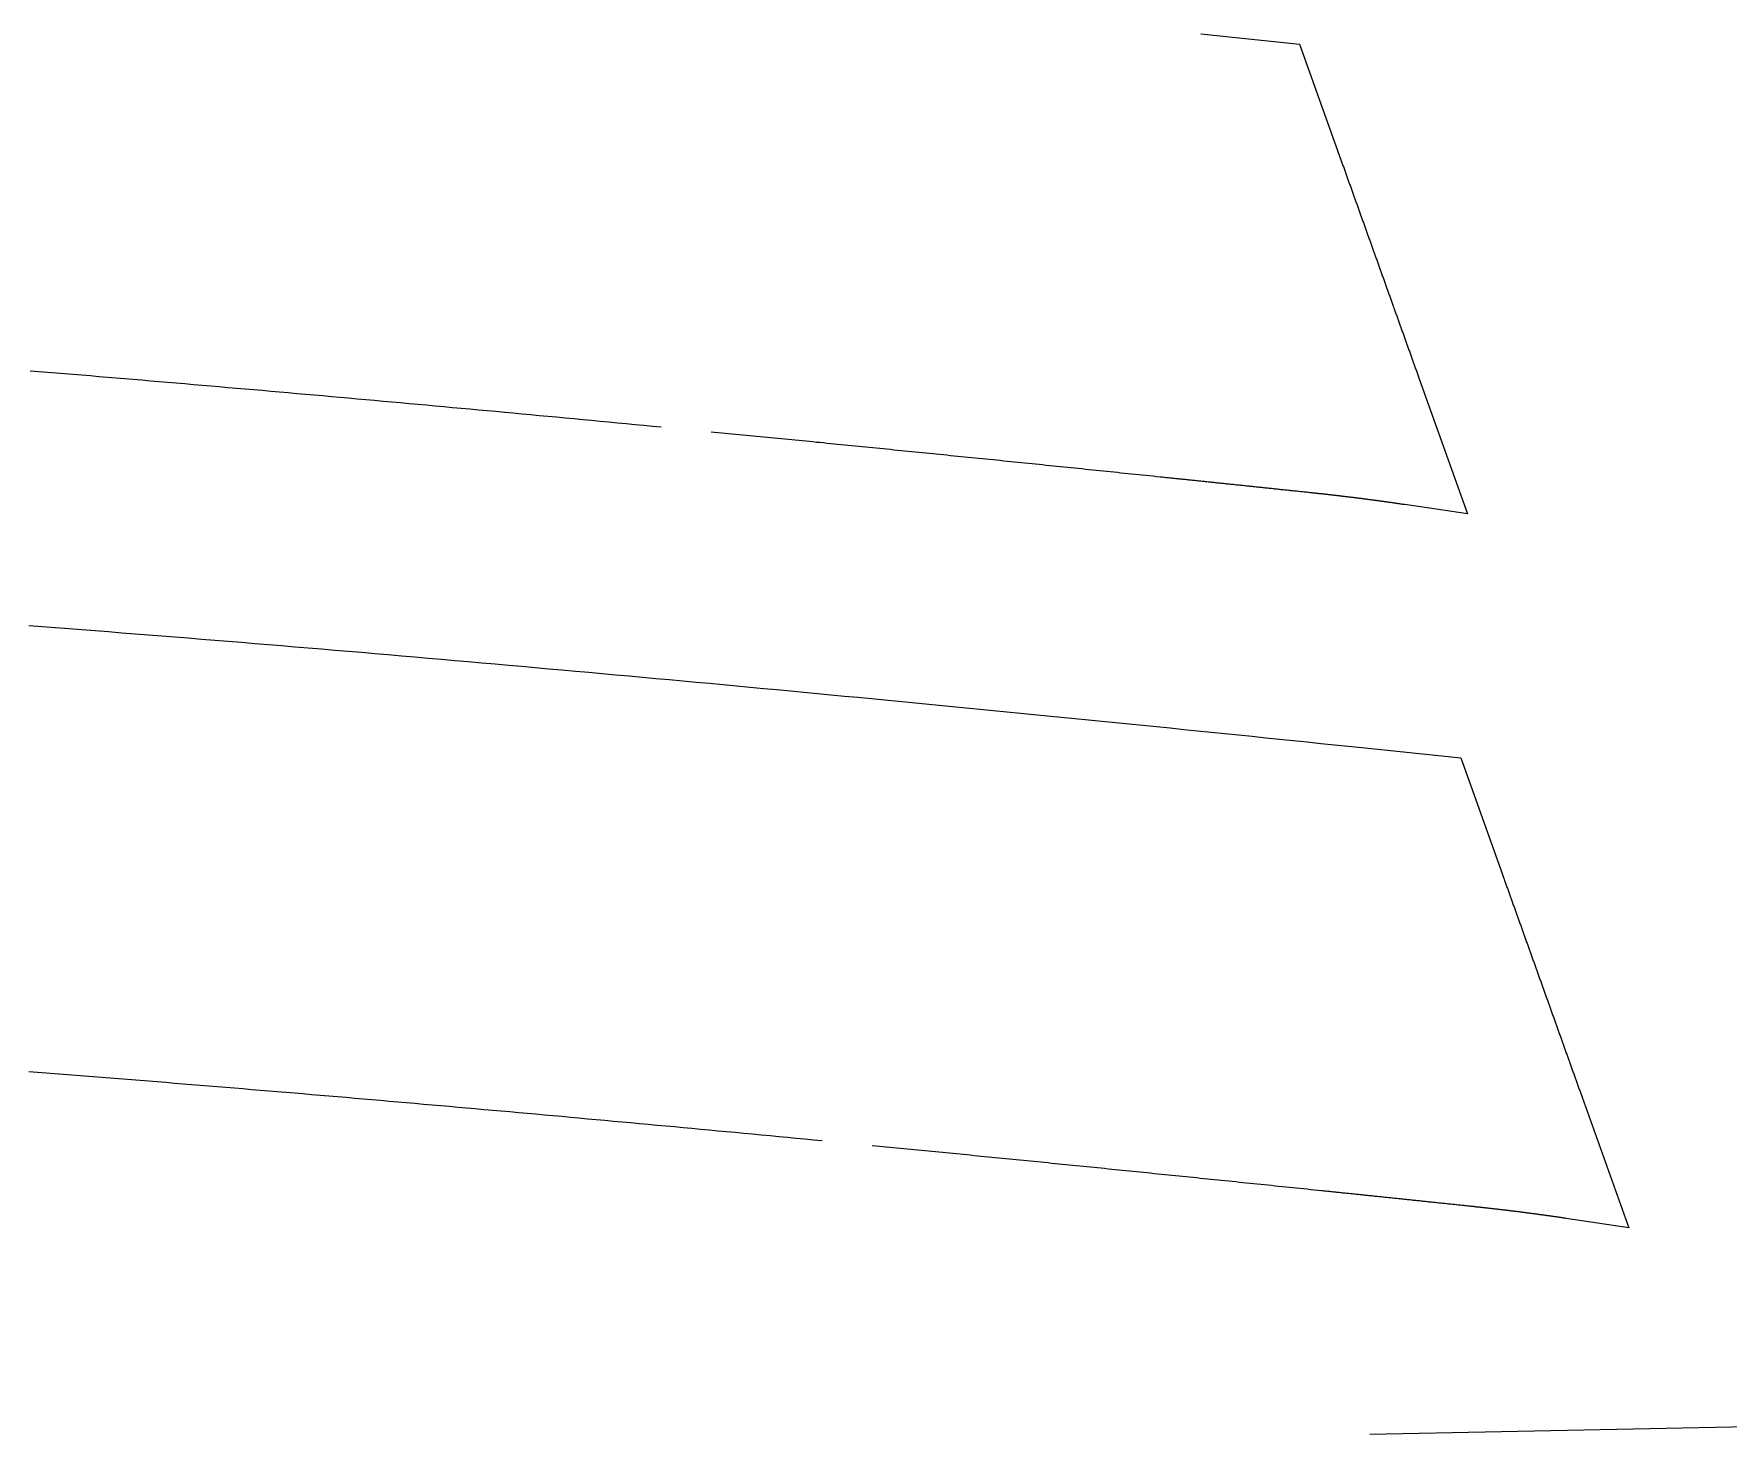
# Model space of a CAD drawing. Extents: x -537 to 363, y 432 to 791.
# Drawn here: x 248.42 to 282.19, y 610.61 to 638.54 of the extents above; entities that cross this region are included whole.
import ezdxf

# ---------------------------------------------------------------- set-up
doc = ezdxf.new("R2010")
doc.units = 0
doc.layers.get('0').update_dxf_attribs({"linetype": 'CONTINUOUS'})

msp = doc.modelspace()

# ---------------------------------------------------------------- linework, layer by layer
for p, q in [((271.68, 638.538), (273.652, 638.332)), ((273.652, 638.332), (274.474, 636.028)), ((276.035, 631.661), (277, 628.963)), ((277, 628.963), (275.749, 629.149)), ((274.894, 624.304), (276.866, 624.099)), ((276.866, 624.099), (277.689, 621.794)), ((279.249, 617.427), (280.214, 614.73)), ((280.214, 614.73), (278.963, 614.915)), ((275.052, 610.613), (338.921, 611.899))]:
    msp.add_line(p, q)
for points in [[(274.474, 636.028, 0), (274.481, 636.008, 0), (274.488, 635.989, 0), (274.495, 635.969, 0), (274.502, 635.949, 0), (274.509, 635.93, 0), (274.516, 635.91, 0), (274.523, 635.891, 0), (274.53, 635.871, 0), (274.537, 635.852, 0), (274.544, 635.832, 0), (274.551, 635.812, 0), (274.558, 635.793, 0), (274.565, 635.773, 0), (274.572, 635.754, 0), (274.579, 635.734, 0), (274.586, 635.714, 0), (274.593, 635.695, 0), (274.6, 635.675, 0), (274.607, 635.656, 0), (274.614, 635.636, 0), (274.621, 635.617, 0), (274.628, 635.597, 0), (274.635, 635.577, 0), (274.642, 635.558, 0), (274.649, 635.538, 0), (274.656, 635.519, 0), (274.663, 635.499, 0), (274.67, 635.48, 0), (274.677, 635.46, 0), (274.684, 635.44, 0), (274.691, 635.421, 0), (274.698, 635.401, 0), (274.705, 635.382, 0), (274.712, 635.362, 0), (274.719, 635.342, 0), (274.726, 635.323, 0), (274.733, 635.303, 0), (274.74, 635.284, 0), (274.747, 635.264, 0), (274.754, 635.245, 0), (274.761, 635.225, 0), (274.768, 635.205, 0), (274.775, 635.186, 0), (274.782, 635.166, 0), (274.789, 635.147, 0), (274.796, 635.127, 0), (274.803, 635.108, 0), (274.81, 635.088, 0), (274.817, 635.068, 0), (274.824, 635.049, 0), (274.831, 635.029, 0), (274.838, 635.01, 0), (274.845, 634.99, 0), (274.852, 634.97, 0), (274.859, 634.951, 0), (274.866, 634.931, 0), (274.873, 634.912, 0), (274.88, 634.892, 0), (274.887, 634.873, 0), (274.894, 634.853, 0), (274.901, 634.833, 0), (274.908, 634.814, 0), (274.915, 634.794, 0), (274.922, 634.775, 0), (274.929, 634.755, 0), (274.936, 634.736, 0), (274.943, 634.716, 0), (274.95, 634.696, 0), (274.957, 634.677, 0), (274.964, 634.657, 0), (274.971, 634.638, 0), (274.978, 634.618, 0), (274.985, 634.598, 0), (274.992, 634.579, 0), (274.999, 634.559, 0), (275.006, 634.54, 0), (275.013, 634.52, 0), (275.02, 634.501, 0), (275.027, 634.481, 0), (275.034, 634.461, 0), (275.041, 634.442, 0), (275.048, 634.422, 0), (275.055, 634.403, 0), (275.062, 634.383, 0), (275.069, 634.364, 0), (275.076, 634.344, 0), (275.083, 634.324, 0), (275.09, 634.305, 0), (275.097, 634.285, 0), (275.104, 634.266, 0), (275.111, 634.246, 0), (275.118, 634.227, 0), (275.125, 634.207, 0), (275.132, 634.187, 0), (275.139, 634.168, 0), (275.146, 634.148, 0), (275.153, 634.129, 0), (275.16, 634.109, 0), (275.167, 634.09, 0), (275.174, 634.07, 0), (275.181, 634.05, 0), (275.188, 634.031, 0), (275.195, 634.011, 0), (275.202, 633.992, 0), (275.209, 633.972, 0), (275.216, 633.953, 0), (275.223, 633.933, 0), (275.23, 633.913, 0), (275.237, 633.894, 0), (275.244, 633.874, 0), (275.251, 633.855, 0), (275.258, 633.835, 0), (275.265, 633.816, 0), (275.272, 633.796, 0), (275.279, 633.776, 0), (275.286, 633.757, 0), (275.293, 633.737, 0), (275.3, 633.718, 0), (275.307, 633.698, 0), (275.314, 633.678, 0), (275.321, 633.659, 0), (275.328, 633.639, 0), (275.335, 633.62, 0), (275.342, 633.6, 0), (275.349, 633.58, 0), (275.356, 633.561, 0), (275.363, 633.541, 0), (275.37, 633.522, 0), (275.377, 633.502, 0), (275.384, 633.483, 0), (275.391, 633.463, 0), (275.398, 633.443, 0), (275.405, 633.424, 0), (275.412, 633.404, 0), (275.419, 633.385, 0), (275.426, 633.365, 0), (275.433, 633.345, 0), (275.44, 633.326, 0), (275.447, 633.306, 0), (275.454, 633.287, 0), (275.461, 633.267, 0), (275.468, 633.247, 0), (275.475, 633.228, 0), (275.482, 633.208, 0), (275.489, 633.189, 0), (275.496, 633.169, 0), (275.503, 633.15, 0), (275.51, 633.13, 0), (275.517, 633.11, 0), (275.524, 633.091, 0), (275.531, 633.071, 0), (275.538, 633.052, 0), (275.545, 633.032, 0), (275.552, 633.012, 0), (275.559, 632.993, 0), (275.566, 632.973, 0), (275.573, 632.954, 0), (275.58, 632.934, 0), (275.587, 632.914, 0), (275.594, 632.895, 0), (275.601, 632.875, 0), (275.608, 632.856, 0), (275.615, 632.836, 0), (275.622, 632.816, 0), (275.629, 632.797, 0), (275.636, 632.777, 0), (275.643, 632.758, 0), (275.65, 632.738, 0), (275.657, 632.718, 0), (275.664, 632.699, 0), (275.671, 632.679, 0), (275.678, 632.66, 0), (275.685, 632.64, 0), (275.692, 632.621, 0), (275.699, 632.601, 0), (275.706, 632.581, 0), (275.713, 632.562, 0), (275.72, 632.542, 0), (275.727, 632.523, 0), (275.734, 632.503, 0), (275.741, 632.483, 0), (275.748, 632.464, 0), (275.755, 632.444, 0), (275.762, 632.425, 0), (275.769, 632.405, 0), (275.776, 632.385, 0), (275.783, 632.366, 0), (275.79, 632.346, 0), (275.797, 632.327, 0), (275.804, 632.307, 0), (275.811, 632.287, 0), (275.818, 632.268, 0), (275.825, 632.248, 0), (275.832, 632.229, 0), (275.839, 632.209, 0), (275.846, 632.19, 0), (275.853, 632.17, 0), (275.86, 632.15, 0), (275.867, 632.131, 0), (275.874, 632.111, 0), (275.881, 632.092, 0), (275.888, 632.072, 0), (275.895, 632.053, 0), (275.902, 632.033, 0), (275.909, 632.013, 0), (275.916, 631.994, 0), (275.923, 631.974, 0), (275.93, 631.955, 0), (275.937, 631.935, 0), (275.944, 631.915, 0), (275.951, 631.896, 0), (275.958, 631.876, 0), (275.965, 631.857, 0), (275.972, 631.837, 0), (275.979, 631.818, 0), (275.986, 631.798, 0), (275.993, 631.778, 0), (276, 631.759, 0), (276.007, 631.739, 0), (276.014, 631.72, 0), (276.021, 631.7, 0), (276.028, 631.681, 0), (276.035, 631.661, 0)], [(260.921, 630.693, 0), (260.747, 630.71, 0), (260.573, 630.726, 0), (260.399, 630.743, 0), (260.225, 630.76, 0), (260.051, 630.776, 0), (259.878, 630.793, 0), (259.704, 630.809, 0), (259.531, 630.825, 0), (259.357, 630.842, 0), (259.184, 630.858, 0), (259.01, 630.874, 0), (258.837, 630.891, 0), (258.663, 630.907, 0), (258.49, 630.923, 0), (258.317, 630.939, 0), (258.144, 630.955, 0), (257.971, 630.971, 0), (257.797, 630.988, 0), (257.624, 631.004, 0), (257.451, 631.02, 0), (257.279, 631.036, 0), (257.106, 631.051, 0), (256.933, 631.067, 0), (256.76, 631.083, 0), (256.587, 631.099, 0), (256.415, 631.115, 0), (256.242, 631.13, 0), (256.069, 631.146, 0), (255.897, 631.162, 0), (255.724, 631.177, 0), (255.552, 631.193, 0), (255.379, 631.209, 0), (255.207, 631.224, 0), (255.035, 631.24, 0), (254.862, 631.255, 0), (254.69, 631.271, 0), (254.518, 631.286, 0), (254.346, 631.301, 0), (254.174, 631.317, 0), (254.001, 631.332, 0), (253.829, 631.347, 0), (253.657, 631.362, 0), (253.485, 631.377, 0), (253.314, 631.392, 0), (253.142, 631.408, 0), (252.97, 631.423, 0), (252.798, 631.438, 0), (252.626, 631.453, 0), (252.455, 631.468, 0), (252.283, 631.482, 0), (252.111, 631.497, 0), (251.94, 631.512, 0), (251.768, 631.527, 0), (251.597, 631.542, 0), (251.425, 631.556, 0), (251.254, 631.571, 0), (251.082, 631.586, 0), (250.911, 631.6, 0), (250.739, 631.615, 0), (250.568, 631.629, 0), (250.397, 631.644, 0), (250.226, 631.658, 0), (250.054, 631.672, 0), (249.883, 631.687, 0), (249.712, 631.701, 0), (249.541, 631.715, 0), (249.37, 631.73, 0), (249.199, 631.744, 0), (249.028, 631.758, 0), (248.857, 631.772, 0), (248.686, 631.786, 0), (248.515, 631.8, 0), (248.344, 631.814, 0)], [(270.871, 629.699, 0), (270.8, 629.707, 0), (270.729, 629.714, 0), (270.658, 629.722, 0), (270.586, 629.729, 0), (270.515, 629.736, 0), (270.444, 629.744, 0), (270.373, 629.751, 0), (270.302, 629.758, 0), (270.231, 629.766, 0), (270.16, 629.773, 0), (270.089, 629.78, 0), (270.018, 629.788, 0), (269.947, 629.795, 0), (269.876, 629.802, 0), (269.805, 629.81, 0), (269.734, 629.817, 0), (269.663, 629.824, 0), (269.592, 629.831, 0), (269.521, 629.839, 0), (269.45, 629.846, 0), (269.379, 629.853, 0), (269.308, 629.861, 0), (269.237, 629.868, 0), (269.166, 629.875, 0), (269.095, 629.882, 0), (269.024, 629.89, 0), (268.953, 629.897, 0), (268.882, 629.904, 0), (268.811, 629.911, 0), (268.741, 629.919, 0), (268.67, 629.926, 0), (268.599, 629.933, 0), (268.528, 629.94, 0), (268.457, 629.947, 0), (268.386, 629.955, 0), (268.316, 629.962, 0), (268.245, 629.969, 0), (268.174, 629.976, 0), (268.103, 629.983, 0), (268.033, 629.991, 0), (267.962, 629.998, 0), (267.891, 630.005, 0), (267.82, 630.012, 0), (267.75, 630.019, 0), (267.679, 630.027, 0), (267.608, 630.034, 0), (267.538, 630.041, 0), (267.467, 630.048, 0), (267.396, 630.055, 0), (267.326, 630.062, 0), (267.255, 630.069, 0), (267.184, 630.077, 0), (267.114, 630.084, 0), (267.043, 630.091, 0), (266.973, 630.098, 0), (266.902, 630.105, 0), (266.831, 630.112, 0), (266.761, 630.119, 0), (266.69, 630.126, 0), (266.62, 630.133, 0), (266.549, 630.141, 0), (266.479, 630.148, 0), (266.408, 630.155, 0), (266.338, 630.162, 0), (266.267, 630.169, 0), (266.197, 630.176, 0), (266.126, 630.183, 0), (266.056, 630.19, 0), (265.985, 630.197, 0), (265.915, 630.204, 0), (265.844, 630.211, 0), (265.774, 630.218, 0), (265.704, 630.225, 0), (265.633, 630.232, 0), (265.563, 630.239, 0), (265.492, 630.246, 0), (265.422, 630.253, 0), (265.352, 630.26, 0), (265.281, 630.267, 0), (265.211, 630.274, 0), (265.141, 630.281, 0), (265.07, 630.288, 0), (265, 630.295, 0), (264.93, 630.302, 0), (264.86, 630.309, 0), (264.789, 630.316, 0), (264.719, 630.323, 0), (264.649, 630.33, 0), (264.578, 630.337, 0), (264.508, 630.344, 0), (264.438, 630.351, 0), (264.368, 630.358, 0), (264.298, 630.365, 0), (264.227, 630.372, 0), (264.157, 630.379, 0), (264.087, 630.386, 0), (264.017, 630.392, 0), (263.947, 630.399, 0), (263.877, 630.406, 0), (263.806, 630.413, 0), (263.736, 630.42, 0), (263.666, 630.427, 0), (263.596, 630.434, 0), (263.526, 630.441, 0), (263.456, 630.448, 0), (263.386, 630.454, 0), (263.316, 630.461, 0), (263.246, 630.468, 0), (263.176, 630.475, 0), (263.105, 630.482, 0), (263.035, 630.489, 0), (262.965, 630.496, 0), (262.895, 630.502, 0), (262.825, 630.509, 0), (262.755, 630.516, 0), (262.685, 630.523, 0), (262.615, 630.53, 0), (262.545, 630.536, 0), (262.475, 630.543, 0), (262.406, 630.55, 0), (262.336, 630.557, 0), (262.266, 630.564, 0), (262.196, 630.57, 0), (262.126, 630.577, 0), (262.056, 630.584, 0), (261.986, 630.591, 0), (261.916, 630.597, 0)], [(273.909, 629.382, 0), (273.885, 629.385, 0), (273.861, 629.387, 0), (273.837, 629.39, 0), (273.813, 629.392, 0), (273.789, 629.395, 0), (273.765, 629.397, 0), (273.741, 629.4, 0), (273.717, 629.402, 0), (273.693, 629.405, 0), (273.669, 629.407, 0), (273.645, 629.41, 0), (273.621, 629.412, 0), (273.597, 629.415, 0), (273.573, 629.418, 0), (273.549, 629.42, 0), (273.525, 629.423, 0), (273.501, 629.425, 0), (273.477, 629.428, 0), (273.453, 629.43, 0), (273.429, 629.433, 0), (273.405, 629.435, 0), (273.381, 629.438, 0), (273.357, 629.44, 0), (273.333, 629.443, 0), (273.309, 629.445, 0), (273.285, 629.448, 0), (273.261, 629.45, 0), (273.237, 629.453, 0), (273.213, 629.455, 0), (273.189, 629.458, 0), (273.165, 629.46, 0), (273.141, 629.463, 0), (273.117, 629.465, 0), (273.093, 629.468, 0), (273.069, 629.47, 0), (273.045, 629.473, 0), (273.022, 629.475, 0), (272.998, 629.478, 0), (272.974, 629.48, 0), (272.95, 629.483, 0), (272.926, 629.485, 0), (272.902, 629.488, 0), (272.878, 629.49, 0), (272.854, 629.493, 0), (272.83, 629.495, 0), (272.806, 629.498, 0), (272.782, 629.5, 0), (272.758, 629.503, 0), (272.734, 629.505, 0), (272.71, 629.508, 0), (272.686, 629.511, 0), (272.662, 629.513, 0), (272.638, 629.516, 0), (272.615, 629.518, 0), (272.591, 629.521, 0), (272.567, 629.523, 0), (272.543, 629.526, 0), (272.519, 629.528, 0), (272.495, 629.531, 0), (272.471, 629.533, 0), (272.447, 629.536, 0), (272.423, 629.538, 0), (272.399, 629.541, 0), (272.375, 629.543, 0), (272.351, 629.546, 0), (272.327, 629.548, 0), (272.304, 629.551, 0), (272.28, 629.553, 0), (272.256, 629.556, 0), (272.232, 629.558, 0), (272.208, 629.561, 0), (272.184, 629.563, 0), (272.16, 629.565, 0), (272.136, 629.568, 0), (272.112, 629.57, 0), (272.088, 629.573, 0), (272.064, 629.575, 0), (272.041, 629.578, 0), (272.017, 629.58, 0), (271.993, 629.583, 0), (271.969, 629.585, 0), (271.945, 629.588, 0), (271.921, 629.59, 0), (271.897, 629.593, 0), (271.873, 629.595, 0), (271.849, 629.598, 0), (271.826, 629.6, 0), (271.802, 629.603, 0), (271.778, 629.605, 0), (271.754, 629.608, 0), (271.73, 629.61, 0), (271.706, 629.613, 0), (271.682, 629.615, 0), (271.658, 629.618, 0), (271.635, 629.62, 0), (271.611, 629.623, 0), (271.587, 629.625, 0), (271.563, 629.628, 0), (271.539, 629.63, 0), (271.515, 629.633, 0), (271.491, 629.635, 0), (271.467, 629.638, 0), (271.444, 629.64, 0), (271.42, 629.643, 0), (271.396, 629.645, 0), (271.372, 629.648, 0), (271.348, 629.65, 0), (271.324, 629.652, 0), (271.3, 629.655, 0), (271.277, 629.657, 0), (271.253, 629.66, 0), (271.229, 629.662, 0), (271.205, 629.665, 0), (271.181, 629.667, 0), (271.157, 629.67, 0), (271.133, 629.672, 0), (271.11, 629.675, 0), (271.086, 629.677, 0), (271.062, 629.68, 0), (271.038, 629.682, 0), (271.014, 629.685, 0), (270.99, 629.687, 0), (270.966, 629.69, 0), (270.943, 629.692, 0), (270.919, 629.695, 0), (270.895, 629.697, 0), (270.871, 629.699, 0)], [(275.749, 629.149, 0), (275.735, 629.151, 0), (275.72, 629.153, 0), (275.706, 629.155, 0), (275.692, 629.157, 0), (275.677, 629.16, 0), (275.663, 629.162, 0), (275.648, 629.164, 0), (275.634, 629.166, 0), (275.619, 629.168, 0), (275.605, 629.17, 0), (275.591, 629.172, 0), (275.576, 629.174, 0), (275.562, 629.176, 0), (275.547, 629.178, 0), (275.533, 629.181, 0), (275.518, 629.183, 0), (275.504, 629.185, 0), (275.489, 629.187, 0), (275.475, 629.189, 0), (275.461, 629.191, 0), (275.446, 629.193, 0), (275.432, 629.195, 0), (275.417, 629.197, 0), (275.403, 629.199, 0), (275.388, 629.201, 0), (275.374, 629.203, 0), (275.359, 629.205, 0), (275.345, 629.207, 0), (275.331, 629.209, 0), (275.316, 629.211, 0), (275.302, 629.213, 0), (275.287, 629.215, 0), (275.273, 629.217, 0), (275.258, 629.219, 0), (275.244, 629.221, 0), (275.229, 629.223, 0), (275.215, 629.225, 0), (275.2, 629.227, 0), (275.186, 629.229, 0), (275.171, 629.231, 0), (275.157, 629.233, 0), (275.142, 629.235, 0), (275.128, 629.237, 0), (275.113, 629.238, 0), (275.099, 629.24, 0), (275.085, 629.242, 0), (275.07, 629.244, 0), (275.056, 629.246, 0), (275.041, 629.248, 0), (275.027, 629.25, 0), (275.012, 629.252, 0), (274.998, 629.254, 0), (274.983, 629.256, 0), (274.969, 629.258, 0), (274.954, 629.259, 0), (274.94, 629.261, 0), (274.925, 629.263, 0), (274.911, 629.265, 0), (274.896, 629.267, 0), (274.882, 629.269, 0), (274.867, 629.271, 0), (274.853, 629.272, 0), (274.838, 629.274, 0), (274.824, 629.276, 0), (274.809, 629.278, 0), (274.795, 629.28, 0), (274.78, 629.282, 0), (274.766, 629.283, 0), (274.751, 629.285, 0), (274.737, 629.287, 0), (274.722, 629.289, 0), (274.708, 629.291, 0), (274.693, 629.292, 0), (274.679, 629.294, 0), (274.664, 629.296, 0), (274.65, 629.298, 0), (274.635, 629.3, 0), (274.621, 629.301, 0), (274.606, 629.303, 0), (274.592, 629.305, 0), (274.577, 629.307, 0), (274.563, 629.308, 0), (274.548, 629.31, 0), (274.534, 629.312, 0), (274.519, 629.314, 0), (274.504, 629.315, 0), (274.49, 629.317, 0), (274.475, 629.319, 0), (274.461, 629.321, 0), (274.446, 629.322, 0), (274.432, 629.324, 0), (274.417, 629.326, 0), (274.403, 629.327, 0), (274.388, 629.329, 0), (274.374, 629.331, 0), (274.359, 629.332, 0), (274.345, 629.334, 0), (274.33, 629.336, 0), (274.316, 629.337, 0), (274.301, 629.339, 0), (274.287, 629.341, 0), (274.272, 629.342, 0), (274.258, 629.344, 0), (274.243, 629.346, 0), (274.228, 629.347, 0), (274.214, 629.349, 0), (274.199, 629.351, 0), (274.185, 629.352, 0), (274.17, 629.354, 0), (274.156, 629.355, 0), (274.141, 629.357, 0), (274.127, 629.359, 0), (274.112, 629.36, 0), (274.098, 629.362, 0), (274.083, 629.363, 0), (274.069, 629.365, 0), (274.054, 629.367, 0), (274.04, 629.368, 0), (274.025, 629.37, 0), (274.01, 629.371, 0), (273.996, 629.373, 0), (273.981, 629.374, 0), (273.967, 629.376, 0), (273.952, 629.378, 0), (273.938, 629.379, 0), (273.923, 629.381, 0), (273.909, 629.382, 0)], [(248.315, 626.74, 0), (248.579, 626.72, 0), (248.844, 626.699, 0), (249.109, 626.679, 0), (249.374, 626.658, 0), (249.638, 626.638, 0), (249.903, 626.617, 0), (250.168, 626.596, 0), (250.433, 626.575, 0), (250.698, 626.554, 0), (250.963, 626.533, 0), (251.228, 626.512, 0), (251.493, 626.49, 0), (251.759, 626.469, 0), (252.024, 626.447, 0), (252.289, 626.425, 0), (252.554, 626.404, 0), (252.82, 626.382, 0), (253.085, 626.36, 0), (253.351, 626.338, 0), (253.617, 626.316, 0), (253.882, 626.294, 0), (254.148, 626.271, 0), (254.414, 626.249, 0), (254.68, 626.226, 0), (254.946, 626.204, 0), (255.212, 626.181, 0), (255.478, 626.158, 0), (255.744, 626.136, 0), (256.01, 626.113, 0), (256.277, 626.09, 0), (256.543, 626.066, 0), (256.809, 626.043, 0), (257.076, 626.02, 0), (257.343, 625.997, 0), (257.609, 625.973, 0), (257.876, 625.949, 0), (258.143, 625.926, 0), (258.41, 625.902, 0), (258.677, 625.878, 0), (258.944, 625.854, 0), (259.211, 625.83, 0), (259.479, 625.806, 0), (259.746, 625.782, 0), (260.013, 625.758, 0), (260.281, 625.733, 0), (260.549, 625.709, 0), (260.816, 625.685, 0), (261.084, 625.66, 0), (261.352, 625.635, 0), (261.62, 625.611, 0), (261.888, 625.586, 0), (262.156, 625.561, 0), (262.425, 625.536, 0), (262.693, 625.511, 0), (262.962, 625.485, 0), (263.23, 625.46, 0), (263.499, 625.435, 0), (263.768, 625.41, 0), (264.037, 625.384, 0), (264.306, 625.358, 0), (264.575, 625.333, 0), (264.844, 625.307, 0), (265.114, 625.281, 0), (265.383, 625.255, 0), (265.653, 625.23, 0), (265.923, 625.203, 0), (266.192, 625.177, 0), (266.462, 625.151, 0), (266.732, 625.125, 0), (267.003, 625.099, 0), (267.273, 625.072, 0), (267.543, 625.046, 0), (267.814, 625.019, 0), (268.084, 624.993, 0), (268.355, 624.966, 0), (268.626, 624.939, 0), (268.897, 624.912, 0), (269.168, 624.885, 0), (269.44, 624.858, 0), (269.711, 624.831, 0), (269.983, 624.804, 0), (270.254, 624.777, 0), (270.526, 624.75, 0), (270.798, 624.722, 0), (271.07, 624.695, 0), (271.342, 624.668, 0), (271.615, 624.64, 0), (271.887, 624.612, 0), (272.16, 624.585, 0), (272.433, 624.557, 0), (272.706, 624.529, 0), (272.979, 624.501, 0), (273.252, 624.473, 0), (273.525, 624.445, 0), (273.799, 624.417, 0), (274.072, 624.389, 0), (274.346, 624.361, 0), (274.62, 624.333, 0), (274.894, 624.304, 0)], [(277.689, 621.794, 0), (277.695, 621.774, 0), (277.702, 621.755, 0), (277.709, 621.735, 0), (277.716, 621.716, 0), (277.723, 621.696, 0), (277.73, 621.677, 0), (277.737, 621.657, 0), (277.744, 621.637, 0), (277.751, 621.618, 0), (277.758, 621.598, 0), (277.765, 621.579, 0), (277.772, 621.559, 0), (277.779, 621.54, 0), (277.786, 621.52, 0), (277.793, 621.5, 0), (277.8, 621.481, 0), (277.807, 621.461, 0), (277.814, 621.442, 0), (277.821, 621.422, 0), (277.828, 621.403, 0), (277.835, 621.383, 0), (277.842, 621.363, 0), (277.849, 621.344, 0), (277.856, 621.324, 0), (277.863, 621.305, 0), (277.87, 621.285, 0), (277.877, 621.266, 0), (277.884, 621.246, 0), (277.891, 621.226, 0), (277.898, 621.207, 0), (277.905, 621.187, 0), (277.912, 621.168, 0), (277.919, 621.148, 0), (277.926, 621.128, 0), (277.933, 621.109, 0), (277.94, 621.089, 0), (277.947, 621.07, 0), (277.954, 621.05, 0), (277.961, 621.031, 0), (277.968, 621.011, 0), (277.975, 620.991, 0), (277.982, 620.972, 0), (277.989, 620.952, 0), (277.996, 620.933, 0), (278.003, 620.913, 0), (278.01, 620.894, 0), (278.017, 620.874, 0), (278.024, 620.854, 0), (278.031, 620.835, 0), (278.038, 620.815, 0), (278.045, 620.796, 0), (278.052, 620.776, 0), (278.059, 620.756, 0), (278.066, 620.737, 0), (278.073, 620.717, 0), (278.08, 620.698, 0), (278.087, 620.678, 0), (278.094, 620.659, 0), (278.101, 620.639, 0), (278.108, 620.619, 0), (278.115, 620.6, 0), (278.122, 620.58, 0), (278.129, 620.561, 0), (278.136, 620.541, 0), (278.143, 620.522, 0), (278.15, 620.502, 0), (278.157, 620.482, 0), (278.164, 620.463, 0), (278.171, 620.443, 0), (278.178, 620.424, 0), (278.185, 620.404, 0), (278.192, 620.384, 0), (278.199, 620.365, 0), (278.206, 620.345, 0), (278.213, 620.326, 0), (278.22, 620.306, 0), (278.227, 620.287, 0), (278.234, 620.267, 0), (278.241, 620.247, 0), (278.248, 620.228, 0), (278.255, 620.208, 0), (278.262, 620.189, 0), (278.269, 620.169, 0), (278.276, 620.15, 0), (278.283, 620.13, 0), (278.29, 620.11, 0), (278.297, 620.091, 0), (278.304, 620.071, 0), (278.311, 620.052, 0), (278.318, 620.032, 0), (278.325, 620.013, 0), (278.332, 619.993, 0), (278.339, 619.973, 0), (278.346, 619.954, 0), (278.353, 619.934, 0), (278.36, 619.915, 0), (278.367, 619.895, 0), (278.374, 619.876, 0), (278.381, 619.856, 0), (278.388, 619.836, 0), (278.395, 619.817, 0), (278.402, 619.797, 0), (278.409, 619.778, 0), (278.416, 619.758, 0), (278.423, 619.739, 0), (278.43, 619.719, 0), (278.437, 619.699, 0), (278.444, 619.68, 0), (278.451, 619.66, 0), (278.458, 619.641, 0), (278.465, 619.621, 0), (278.472, 619.602, 0), (278.479, 619.582, 0), (278.486, 619.562, 0), (278.493, 619.543, 0), (278.5, 619.523, 0), (278.507, 619.504, 0), (278.514, 619.484, 0), (278.521, 619.464, 0), (278.528, 619.445, 0), (278.535, 619.425, 0), (278.542, 619.406, 0), (278.549, 619.386, 0), (278.556, 619.366, 0), (278.563, 619.347, 0), (278.57, 619.327, 0), (278.577, 619.308, 0), (278.584, 619.288, 0), (278.591, 619.269, 0), (278.598, 619.249, 0), (278.605, 619.229, 0), (278.612, 619.21, 0), (278.619, 619.19, 0), (278.626, 619.171, 0), (278.633, 619.151, 0), (278.64, 619.131, 0), (278.647, 619.112, 0), (278.654, 619.092, 0), (278.661, 619.073, 0), (278.668, 619.053, 0), (278.675, 619.033, 0), (278.682, 619.014, 0), (278.689, 618.994, 0), (278.696, 618.975, 0), (278.703, 618.955, 0), (278.71, 618.936, 0), (278.717, 618.916, 0), (278.724, 618.896, 0), (278.731, 618.877, 0), (278.738, 618.857, 0), (278.745, 618.838, 0), (278.752, 618.818, 0), (278.759, 618.798, 0), (278.766, 618.779, 0), (278.773, 618.759, 0), (278.78, 618.74, 0), (278.787, 618.72, 0), (278.794, 618.7, 0), (278.801, 618.681, 0), (278.808, 618.661, 0), (278.815, 618.642, 0), (278.822, 618.622, 0), (278.829, 618.602, 0), (278.836, 618.583, 0), (278.843, 618.563, 0), (278.85, 618.544, 0), (278.857, 618.524, 0), (278.864, 618.504, 0), (278.871, 618.485, 0), (278.878, 618.465, 0), (278.885, 618.446, 0), (278.892, 618.426, 0), (278.899, 618.407, 0), (278.906, 618.387, 0), (278.913, 618.367, 0), (278.92, 618.348, 0), (278.927, 618.328, 0), (278.934, 618.309, 0), (278.941, 618.289, 0), (278.948, 618.269, 0), (278.955, 618.25, 0), (278.962, 618.23, 0), (278.969, 618.211, 0), (278.976, 618.191, 0), (278.983, 618.171, 0), (278.99, 618.152, 0), (278.997, 618.132, 0), (279.004, 618.113, 0), (279.011, 618.093, 0), (279.018, 618.073, 0), (279.025, 618.054, 0), (279.032, 618.034, 0), (279.039, 618.015, 0), (279.046, 617.995, 0), (279.053, 617.976, 0), (279.06, 617.956, 0), (279.067, 617.936, 0), (279.074, 617.917, 0), (279.081, 617.897, 0), (279.088, 617.878, 0), (279.095, 617.858, 0), (279.102, 617.838, 0), (279.109, 617.819, 0), (279.116, 617.799, 0), (279.123, 617.78, 0), (279.13, 617.76, 0), (279.137, 617.741, 0), (279.144, 617.721, 0), (279.151, 617.701, 0), (279.158, 617.682, 0), (279.165, 617.662, 0), (279.172, 617.643, 0), (279.179, 617.623, 0), (279.186, 617.604, 0), (279.193, 617.584, 0), (279.2, 617.564, 0), (279.207, 617.545, 0), (279.214, 617.525, 0), (279.221, 617.506, 0), (279.228, 617.486, 0), (279.235, 617.467, 0), (279.242, 617.447, 0), (279.249, 617.427, 0)], [(264.135, 616.46, 0), (263.961, 616.476, 0), (263.787, 616.493, 0), (263.613, 616.509, 0), (263.439, 616.526, 0), (263.265, 616.542, 0), (263.092, 616.559, 0), (262.918, 616.575, 0), (262.745, 616.592, 0), (262.571, 616.608, 0), (262.398, 616.625, 0), (262.224, 616.641, 0), (262.051, 616.657, 0), (261.877, 616.673, 0), (261.704, 616.69, 0), (261.531, 616.706, 0), (261.358, 616.722, 0), (261.185, 616.738, 0), (261.012, 616.754, 0), (260.838, 616.77, 0), (260.665, 616.786, 0), (260.493, 616.802, 0), (260.32, 616.818, 0), (260.147, 616.834, 0), (259.974, 616.85, 0), (259.801, 616.865, 0), (259.629, 616.881, 0), (259.456, 616.897, 0), (259.283, 616.913, 0), (259.111, 616.928, 0), (258.938, 616.944, 0), (258.766, 616.96, 0), (258.593, 616.975, 0), (258.421, 616.991, 0), (258.249, 617.006, 0), (258.076, 617.022, 0), (257.904, 617.037, 0), (257.732, 617.052, 0), (257.56, 617.068, 0), (257.388, 617.083, 0), (257.215, 617.098, 0), (257.043, 617.113, 0), (256.871, 617.129, 0), (256.699, 617.144, 0), (256.528, 617.159, 0), (256.356, 617.174, 0), (256.184, 617.189, 0), (256.012, 617.204, 0), (255.84, 617.219, 0), (255.669, 617.234, 0), (255.497, 617.249, 0), (255.325, 617.264, 0), (255.154, 617.278, 0), (254.982, 617.293, 0), (254.811, 617.308, 0), (254.639, 617.323, 0), (254.468, 617.337, 0), (254.296, 617.352, 0), (254.125, 617.367, 0), (253.953, 617.381, 0), (253.782, 617.396, 0), (253.611, 617.41, 0), (253.44, 617.424, 0), (253.268, 617.439, 0), (253.097, 617.453, 0), (252.926, 617.468, 0), (252.755, 617.482, 0), (252.584, 617.496, 0), (252.413, 617.51, 0), (252.242, 617.524, 0), (252.071, 617.538, 0), (251.9, 617.553, 0), (251.729, 617.567, 0), (251.558, 617.581, 0), (251.387, 617.594, 0), (251.217, 617.608, 0), (251.046, 617.622, 0), (250.875, 617.636, 0), (250.704, 617.65, 0), (250.534, 617.664, 0), (250.363, 617.677, 0), (250.192, 617.691, 0), (250.022, 617.705, 0), (249.851, 617.718, 0), (249.681, 617.732, 0), (249.51, 617.745, 0), (249.34, 617.759, 0), (249.169, 617.772, 0), (248.999, 617.785, 0), (248.829, 617.799, 0), (248.658, 617.812, 0), (248.488, 617.825, 0), (248.317, 617.838, 0)], [(274.085, 615.466, 0), (274.014, 615.473, 0), (273.943, 615.481, 0), (273.872, 615.488, 0), (273.801, 615.495, 0), (273.729, 615.503, 0), (273.658, 615.51, 0), (273.587, 615.517, 0), (273.516, 615.525, 0), (273.445, 615.532, 0), (273.374, 615.539, 0), (273.303, 615.547, 0), (273.232, 615.554, 0), (273.161, 615.561, 0), (273.09, 615.569, 0), (273.019, 615.576, 0), (272.948, 615.583, 0), (272.877, 615.591, 0), (272.806, 615.598, 0), (272.735, 615.605, 0), (272.664, 615.612, 0), (272.593, 615.62, 0), (272.522, 615.627, 0), (272.451, 615.634, 0), (272.38, 615.641, 0), (272.309, 615.649, 0), (272.238, 615.656, 0), (272.167, 615.663, 0), (272.096, 615.67, 0), (272.025, 615.678, 0), (271.955, 615.685, 0), (271.884, 615.692, 0), (271.813, 615.699, 0), (271.742, 615.707, 0), (271.671, 615.714, 0), (271.6, 615.721, 0), (271.53, 615.728, 0), (271.459, 615.735, 0), (271.388, 615.743, 0), (271.317, 615.75, 0), (271.247, 615.757, 0), (271.176, 615.764, 0), (271.105, 615.771, 0), (271.034, 615.779, 0), (270.964, 615.786, 0), (270.893, 615.793, 0), (270.822, 615.8, 0), (270.752, 615.807, 0), (270.681, 615.814, 0), (270.61, 615.822, 0), (270.54, 615.829, 0), (270.469, 615.836, 0), (270.398, 615.843, 0), (270.328, 615.85, 0), (270.257, 615.857, 0), (270.187, 615.864, 0), (270.116, 615.871, 0), (270.045, 615.879, 0), (269.975, 615.886, 0), (269.904, 615.893, 0), (269.834, 615.9, 0), (269.763, 615.907, 0), (269.693, 615.914, 0), (269.622, 615.921, 0), (269.552, 615.928, 0), (269.481, 615.935, 0), (269.411, 615.942, 0), (269.34, 615.949, 0), (269.27, 615.956, 0), (269.199, 615.963, 0), (269.129, 615.971, 0), (269.059, 615.978, 0), (268.988, 615.985, 0), (268.918, 615.992, 0), (268.847, 615.999, 0), (268.777, 616.006, 0), (268.707, 616.013, 0), (268.636, 616.02, 0), (268.566, 616.027, 0), (268.495, 616.034, 0), (268.425, 616.041, 0), (268.355, 616.048, 0), (268.284, 616.055, 0), (268.214, 616.062, 0), (268.144, 616.069, 0), (268.074, 616.076, 0), (268.003, 616.083, 0), (267.933, 616.09, 0), (267.863, 616.097, 0), (267.793, 616.103, 0), (267.722, 616.11, 0), (267.652, 616.117, 0), (267.582, 616.124, 0), (267.512, 616.131, 0), (267.441, 616.138, 0), (267.371, 616.145, 0), (267.301, 616.152, 0), (267.231, 616.159, 0), (267.161, 616.166, 0), (267.091, 616.173, 0), (267.02, 616.18, 0), (266.95, 616.187, 0), (266.88, 616.193, 0), (266.81, 616.2, 0), (266.74, 616.207, 0), (266.67, 616.214, 0), (266.6, 616.221, 0), (266.53, 616.228, 0), (266.46, 616.235, 0), (266.39, 616.241, 0), (266.32, 616.248, 0), (266.249, 616.255, 0), (266.179, 616.262, 0), (266.109, 616.269, 0), (266.039, 616.276, 0), (265.969, 616.282, 0), (265.899, 616.289, 0), (265.829, 616.296, 0), (265.759, 616.303, 0), (265.69, 616.31, 0), (265.62, 616.316, 0), (265.55, 616.323, 0), (265.48, 616.33, 0), (265.41, 616.337, 0), (265.34, 616.344, 0), (265.27, 616.35, 0), (265.2, 616.357, 0), (265.13, 616.364, 0)], [(277.123, 615.149, 0), (277.099, 615.151, 0), (277.075, 615.154, 0), (277.051, 615.156, 0), (277.027, 615.159, 0), (277.003, 615.161, 0), (276.979, 615.164, 0), (276.955, 615.166, 0), (276.931, 615.169, 0), (276.907, 615.171, 0), (276.883, 615.174, 0), (276.859, 615.176, 0), (276.835, 615.179, 0), (276.811, 615.181, 0), (276.787, 615.184, 0), (276.763, 615.186, 0), (276.739, 615.189, 0), (276.715, 615.191, 0), (276.691, 615.194, 0), (276.667, 615.197, 0), (276.643, 615.199, 0), (276.619, 615.202, 0), (276.595, 615.204, 0), (276.571, 615.207, 0), (276.547, 615.209, 0), (276.523, 615.212, 0), (276.499, 615.214, 0), (276.475, 615.217, 0), (276.451, 615.219, 0), (276.427, 615.222, 0), (276.403, 615.224, 0), (276.379, 615.227, 0), (276.355, 615.229, 0), (276.331, 615.232, 0), (276.307, 615.234, 0), (276.283, 615.237, 0), (276.259, 615.239, 0), (276.236, 615.242, 0), (276.212, 615.244, 0), (276.188, 615.247, 0), (276.164, 615.249, 0), (276.14, 615.252, 0), (276.116, 615.254, 0), (276.092, 615.257, 0), (276.068, 615.259, 0), (276.044, 615.262, 0), (276.02, 615.264, 0), (275.996, 615.267, 0), (275.972, 615.269, 0), (275.948, 615.272, 0), (275.924, 615.274, 0), (275.9, 615.277, 0), (275.876, 615.279, 0), (275.852, 615.282, 0), (275.829, 615.284, 0), (275.805, 615.287, 0), (275.781, 615.289, 0), (275.757, 615.292, 0), (275.733, 615.294, 0), (275.709, 615.297, 0), (275.685, 615.299, 0), (275.661, 615.302, 0), (275.637, 615.304, 0), (275.613, 615.307, 0), (275.589, 615.309, 0), (275.565, 615.312, 0), (275.541, 615.314, 0), (275.518, 615.317, 0), (275.494, 615.319, 0), (275.47, 615.322, 0), (275.446, 615.324, 0), (275.422, 615.327, 0), (275.398, 615.329, 0), (275.374, 615.332, 0), (275.35, 615.334, 0), (275.326, 615.337, 0), (275.302, 615.339, 0), (275.279, 615.342, 0), (275.255, 615.344, 0), (275.231, 615.347, 0), (275.207, 615.349, 0), (275.183, 615.352, 0), (275.159, 615.354, 0), (275.135, 615.357, 0), (275.111, 615.359, 0), (275.087, 615.362, 0), (275.063, 615.364, 0), (275.04, 615.367, 0), (275.016, 615.369, 0), (274.992, 615.372, 0), (274.968, 615.374, 0), (274.944, 615.377, 0), (274.92, 615.379, 0), (274.896, 615.382, 0), (274.872, 615.384, 0), (274.849, 615.387, 0), (274.825, 615.389, 0), (274.801, 615.392, 0), (274.777, 615.394, 0), (274.753, 615.397, 0), (274.729, 615.399, 0), (274.705, 615.402, 0), (274.681, 615.404, 0), (274.658, 615.407, 0), (274.634, 615.409, 0), (274.61, 615.411, 0), (274.586, 615.414, 0), (274.562, 615.416, 0), (274.538, 615.419, 0), (274.514, 615.421, 0), (274.491, 615.424, 0), (274.467, 615.426, 0), (274.443, 615.429, 0), (274.419, 615.431, 0), (274.395, 615.434, 0), (274.371, 615.436, 0), (274.347, 615.439, 0), (274.324, 615.441, 0), (274.3, 615.444, 0), (274.276, 615.446, 0), (274.252, 615.449, 0), (274.228, 615.451, 0), (274.204, 615.454, 0), (274.181, 615.456, 0), (274.157, 615.458, 0), (274.133, 615.461, 0), (274.109, 615.463, 0), (274.085, 615.466, 0)], [(278.963, 614.915, 0), (278.949, 614.917, 0), (278.934, 614.92, 0), (278.92, 614.922, 0), (278.906, 614.924, 0), (278.891, 614.926, 0), (278.877, 614.928, 0), (278.862, 614.93, 0), (278.848, 614.932, 0), (278.833, 614.934, 0), (278.819, 614.937, 0), (278.805, 614.939, 0), (278.79, 614.941, 0), (278.776, 614.943, 0), (278.761, 614.945, 0), (278.747, 614.947, 0), (278.732, 614.949, 0), (278.718, 614.951, 0), (278.704, 614.953, 0), (278.689, 614.955, 0), (278.675, 614.957, 0), (278.66, 614.959, 0), (278.646, 614.961, 0), (278.631, 614.963, 0), (278.617, 614.965, 0), (278.602, 614.967, 0), (278.588, 614.969, 0), (278.573, 614.971, 0), (278.559, 614.973, 0), (278.545, 614.975, 0), (278.53, 614.977, 0), (278.516, 614.979, 0), (278.501, 614.981, 0), (278.487, 614.983, 0), (278.472, 614.985, 0), (278.458, 614.987, 0), (278.443, 614.989, 0), (278.429, 614.991, 0), (278.414, 614.993, 0), (278.4, 614.995, 0), (278.385, 614.997, 0), (278.371, 614.999, 0), (278.356, 615.001, 0), (278.342, 615.003, 0), (278.328, 615.005, 0), (278.313, 615.007, 0), (278.299, 615.009, 0), (278.284, 615.011, 0), (278.27, 615.013, 0), (278.255, 615.015, 0), (278.241, 615.016, 0), (278.226, 615.018, 0), (278.212, 615.02, 0), (278.197, 615.022, 0), (278.183, 615.024, 0), (278.168, 615.026, 0), (278.154, 615.028, 0), (278.139, 615.03, 0), (278.125, 615.031, 0), (278.11, 615.033, 0), (278.096, 615.035, 0), (278.081, 615.037, 0), (278.067, 615.039, 0), (278.052, 615.041, 0), (278.038, 615.043, 0), (278.023, 615.044, 0), (278.009, 615.046, 0), (277.994, 615.048, 0), (277.98, 615.05, 0), (277.965, 615.052, 0), (277.951, 615.053, 0), (277.936, 615.055, 0), (277.922, 615.057, 0), (277.907, 615.059, 0), (277.893, 615.061, 0), (277.878, 615.062, 0), (277.864, 615.064, 0), (277.849, 615.066, 0), (277.835, 615.068, 0), (277.82, 615.07, 0), (277.806, 615.071, 0), (277.791, 615.073, 0), (277.777, 615.075, 0), (277.762, 615.077, 0), (277.748, 615.078, 0), (277.733, 615.08, 0), (277.719, 615.082, 0), (277.704, 615.083, 0), (277.689, 615.085, 0), (277.675, 615.087, 0), (277.66, 615.089, 0), (277.646, 615.09, 0), (277.631, 615.092, 0), (277.617, 615.094, 0), (277.602, 615.095, 0), (277.588, 615.097, 0), (277.573, 615.099, 0), (277.559, 615.1, 0), (277.544, 615.102, 0), (277.53, 615.104, 0), (277.515, 615.105, 0), (277.501, 615.107, 0), (277.486, 615.109, 0), (277.472, 615.11, 0), (277.457, 615.112, 0), (277.443, 615.114, 0), (277.428, 615.115, 0), (277.413, 615.117, 0), (277.399, 615.119, 0), (277.384, 615.12, 0), (277.37, 615.122, 0), (277.355, 615.123, 0), (277.341, 615.125, 0), (277.326, 615.127, 0), (277.312, 615.128, 0), (277.297, 615.13, 0), (277.283, 615.131, 0), (277.268, 615.133, 0), (277.254, 615.135, 0), (277.239, 615.136, 0), (277.225, 615.138, 0), (277.21, 615.139, 0), (277.195, 615.141, 0), (277.181, 615.142, 0), (277.166, 615.144, 0), (277.152, 615.146, 0), (277.137, 615.147, 0), (277.123, 615.149, 0)]]:
    msp.add_polyline3d(points)

doc.saveas('drawing.dxf')
